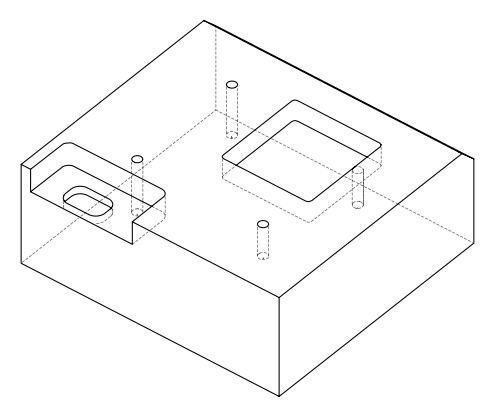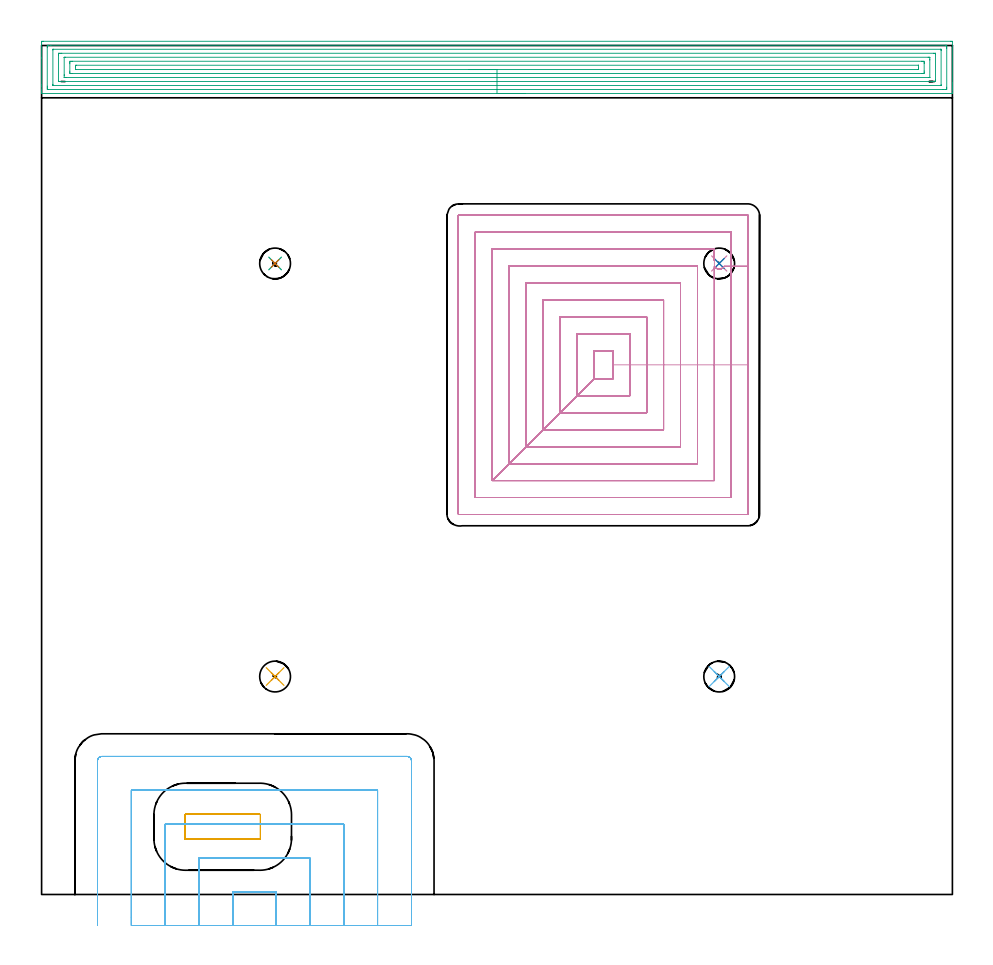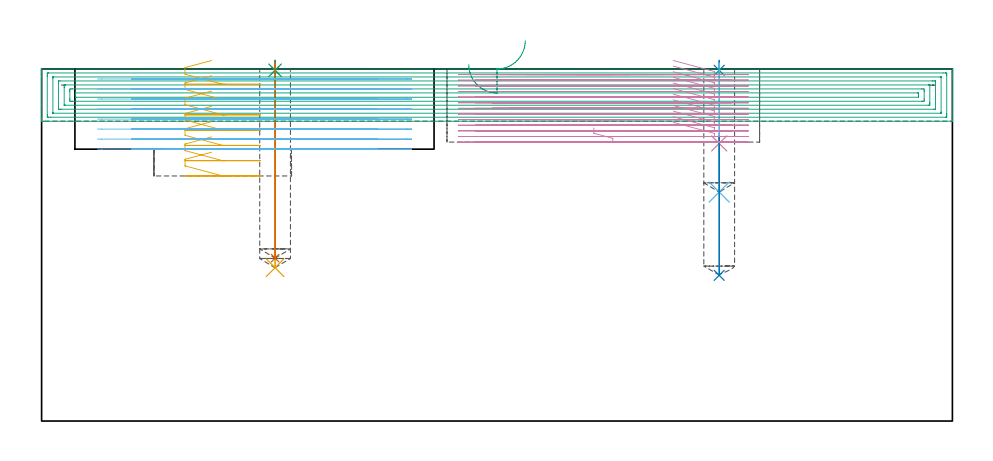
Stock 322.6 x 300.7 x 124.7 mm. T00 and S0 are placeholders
(PLAN: 12 operations, 5 tool changes, 97.5 min)
(1 SPOT_DRILL | STEP1POCKET | NXT0321_9005460120000 | 0.03 min | 2 mm3)
(2 SPOT_DRILL_1 | STEP1POCKET_1 | NXT0321_9005460120000 | 0.03 min | 1 mm3)
(3 SPOT_DRILL_2 | STEP1POCKET_2 | NXT0321_9005460120000 | 0.03 min | 1 mm3)
(4 SPOT_DRILL_3 | STEP1POCKET_3 | NXT0321_9005460120000 | 0.03 min | 2820 mm3)
(5 DRILL_BLIND_HOLE_INTO_CENTER | STEP1POCKET | UGT0301_221 | 0.29 min | 6348 mm3)
(6 DRILL_BLIND_HOLE_INTO_CENTER_1 | STEP1POCKET_1 | UGT0301_221 | 0.18 min | 3853 mm3)
(7 DRILL_BLIND_HOLE_INTO_CENTER_2 | STEP1POCKET_2 | UGT0301_221 | 0.28 min | 6031 mm3)
(8 DRILL_BLIND_HOLE_INTO_CENTER_3 | STEP1POCKET_3 | UGT0301_221 | 0.2 min | 4262 mm3)
(9 AREA_MILL | FG_CHAMFER_SURFACE | UGT0205_001 | 18.36 min | 55206 mm3)
(10 MILL_RECTANGULAR_POCKET | POCKET_RECTANGULAR_STRAIGHT | NXT0201_009 | Follow Part, ap 2, ae 75% | 56.6 min | 323596 mm3)
(11 MILL_RECTANGULAR_POCKET_1 | POCKET_RECTANGULAR_STRAIGHT_1 | UGT0201_105 | Follow Part, ap 5.5, ae 75% | 1.93 min | 52805 mm3)
(12 MILL_SLOT | SLOT_PARTIAL_RECTANGULAR | UGT0201_008 | Follow Part, ap 4, ae 75% | 19.49 min | 164901 mm3)
(TOOL NXT0321_9005460120000 | NC Spot Drill, 142deg, 12mm, Carbide, Uncoated | D12 PA142 FL30 Z2)
(TOOL UGT0301_221 | Twist Drill 10.9 mm | D10.9 PA118 FL92 Z2)
(TOOL UGT0205_001 | Chamfer Mill 20 x 3 x 45 deg. | D20 FL50 Z2)
(TOOL NXT0201_009 | ENDMILL 8mm [2P460-0800-NA 1630] | D8 FL26 Z6)
(TOOL UGT0201_105 | End Mill 22 mm | D22 FL25 Z2)
(TOOL UGT0201_008 | End Mill 16 mm | D16 FL32 Z4)
(OP 1 SPOT_DRILL)
G17 G21 G94 G90
T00 M6
G54
G17 G0 G90 X82.7 Y77.2 S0 M3
G43 Z134.7 H0
G94 G81 G98 Z124.231 F250. R127.7
G80
M5
M2
(OP 2 SPOT_DRILL_1)
G17 G21 G94 G90
T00 M6
G54
G17 G0 G90 X240. Y77.2 S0 M3
G43 Z134.7 H0
G94 G81 G98 Z124.231 F250. R127.7
G80
M5
M2
(OP 3 SPOT_DRILL_2)
G17 G21 G94 G90
T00 M6
G54
G17 G0 G90 X82.7 Y223.5 S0 M3
G43 Z134.7 H0
G94 G81 G98 Z124.231 F250. R127.7
G80
M5
M2
(OP 4 SPOT_DRILL_3)
G17 G21 G94 G90
T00 M6
G54
G17 G0 G90 X240. Y223.5 S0 M3
G43 Z134.7 H0
G94 G81 G98 Z98.331 F250. R101.8
G80
M5
M2
(OP 5 DRILL_BLIND_HOLE_INTO_CENTER)
G17 G21 G94 G90
T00 M6
G54
G17 G0 G90 X82.7 Y77.2 S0 M3
G43 Z134.7 H0
G94 G81 G98 Z54.3 F250. R126.7
G80
M5
M2
(OP 6 DRILL_BLIND_HOLE_INTO_CENTER_1)
G17 G21 G94 G90
T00 M6
G54
G17 G0 G90 X240. Y77.2 S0 M3
G43 Z134.7 H0
G94 G81 G98 Z81.1 F250. R126.7
G80
M5
M2
(OP 7 DRILL_BLIND_HOLE_INTO_CENTER_2)
G17 G21 G94 G90
T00 M6
G54
G17 G0 G90 X82.7 Y223.5 S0 M3
G43 Z134.7 H0
G94 G81 G98 Z57.7 F250. R126.7
G80
M5
M2
(OP 8 DRILL_BLIND_HOLE_INTO_CENTER_3)
G17 G21 G94 G90
T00 M6
G54
G17 G0 G90 X240. Y223.5 S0 M3
G43 Z134.7 H0
G94 G81 G98 Z51.6 F250. R100.8
G80
M5
M2
(OP 9 AREA_MILL)
G17 G21 G94 G90
T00 M6
G54
G17 G0 G90 X171.3 Y283.7 S1061 M3
G43 Z134.7 H0
G94 G1 X171.262 Z133.828 F250.
X171.148 Z132.963
X170.959 Z132.112
X170.697 Z131.28
X170.363 Z130.474
X169.96 Z129.7
X169.492 Z128.964
X168.96 Z128.272
X168.371 Z127.629
X167.728 Z127.039
X167.036 Z126.508
X166.3 Z126.04
X165.526 Z125.637
X164.72 Z125.303
X163.888 Z125.041
X163.036 Z124.852
X162.172 Z124.738
X161.3 Z124.7
X0.163
X0.01 Y283.706 Z124.693
X0. Y284.023 Z124.376
Y284.38 Z124.019
Y285.023 Z123.372
Y286.225 Z122.172
Y286.784 Z121.61
Y296.333 Z112.064
Y301.157 Z107.24
X0.004 Y301.758 Z106.639
X0.01 Y302.192 Z106.206
X0.165 Y302.196 Z106.202
X0.609 Y302.2 Z106.2
X321.991
X322.439 Y302.196 Z106.202
X322.59 Y302.192 Z106.206
X322.6 Y302.037 Z106.36
Y287.386 Z121.009
Y286.784 Z121.61
Y286.225 Z122.172
Y285.904 Z122.492
Y285.344 Z123.052
Y285.023 Z123.372
Y284.022 Z124.377
X322.59 Y283.706 Z124.693
X322.437 Y283.7 Z124.7
X161.3
Y285.114 Z123.286
X2.395 Y285.115 Z123.285
X2.301 Y285.116 Z123.284
X2.034 Y285.121 Z123.279
X2.01 Y285.208 Z123.192
X2.003 Y285.409 Z122.991
X2.001 Y285.904 Z122.496
X2. Y286.293 Z122.107
X2.001 Y299.996 Z108.404
X2.002 Y300.383 Z108.017
X2.01 Y300.768 Z107.632
X2.395 Y300.782 Z107.618
X2.489 Y300.784 Z107.616
X3.287 Y300.786 Z107.614
X320.205 Y300.785 Z107.615
X320.299 Y300.784 Z107.616
X320.566 Y300.779 Z107.621
X320.59 Y300.692 Z107.708
X320.597 Y300.49 Z107.91
X320.599 Y299.996 Z108.404
X320.6 Y299.607 Z108.793
X320.599 Y285.904 Z122.496
X320.598 Y285.517 Z122.883
X320.59 Y285.132 Z123.268
X320.205 Y285.118 Z123.282
X320.111 Y285.116 Z123.284
X319.313 Y285.114 Z123.286
X161.3
Y286.528 Z121.872
X4.18 Y286.529 Z121.871
X4.094 Y286.53 Z121.87
X4.026 Y286.533 Z121.867
X4.012 Y286.535 Z121.865
X4.008 Y286.557 Z121.843
X4.004 Y286.607 Z121.793
X4.001 Y286.784 Z121.616
X4. Y286.962 Z121.438
X4.001 Y299.115 Z109.285
X4.002 Y299.292 Z109.108
X4.008 Y299.352 Z109.048
X4.011 Y299.366 Z109.034
X4.02 Y299.367 Z109.033
X4.051 Y299.37 Z109.03
X4.18 Y299.371 Z109.029
X318.42
X318.506 Y299.37 Z109.03
X318.574 Y299.367 Z109.033
X318.588 Y299.365 Z109.035
X318.592 Y299.343 Z109.057
X318.596 Y299.293 Z109.107
X318.599 Y299.115 Z109.285
X318.6 Y298.938 Z109.462
X318.599 Y286.784 Z121.616
X318.598 Y286.608 Z121.792
X318.592 Y286.548 Z121.852
X318.589 Y286.534 Z121.866
X318.58 Y286.533 Z121.867
X318.549 Y286.53 Z121.87
X318.42 Y286.529 Z121.871
X161.3 Y286.528 Z121.872
Y287.943 Z120.457
X6.577
X6.125 Y287.947 Z120.453
X6.022 Y287.95 Z120.45
X6.01 Y287.952 Z120.448
X6.007 Y287.972 Z120.428
X6.003 Y288.02 Z120.38
X6.001 Y288.119 Z120.281
X6. Y297.354 Z111.046
X6.002 Y297.777 Z110.623
X6.006 Y297.883 Z110.517
X6.01 Y297.935 Z110.465
X6.015 Y297.951 Z110.449
X6.044 Y297.952 Z110.448
X6.249 Y297.955 Z110.445
X6.858 Y297.957 Z110.443
X7.14
X316.023
X316.475 Y297.953 Z110.447
X316.578 Y297.95 Z110.45
X316.59 Y297.948 Z110.452
X316.593 Y297.928 Z110.472
X316.597 Y297.88 Z110.52
X316.599 Y297.781 Z110.619
X316.6 Y288.546 Z119.854
X316.598 Y288.123 Z120.277
X316.594 Y288.017 Z120.383
X316.59 Y287.965 Z120.435
X316.585 Y287.949 Z120.451
X316.556 Y287.948 Z120.452
X316.351 Y287.945 Z120.455
X315.742 Y287.943 Z120.457
X315.46
X161.3
Y289.357 Z119.043
X8.573
X8.431 Y289.358 Z119.042
X8.148 Y289.364 Z119.036
X8.009 Y289.368 Z119.032
X8.006 Y289.385 Z119.015
X8.003 Y289.427 Z118.973
X8. Y290.062 Z118.338
Y290.308 Z118.092
Y296.473 Z111.927
X8.002 Y296.513 Z111.887
X8.005 Y296.531 Z111.869
X8.007 Y296.536 Z111.864
X8.076 Y296.538 Z111.862
X8.36 Y296.542 Z111.858
X8.502 Y296.543 Z111.857
X314.027
X314.169 Y296.542 Z111.858
X314.452 Y296.536 Z111.864
X314.591 Y296.532 Z111.868
X314.594 Y296.515 Z111.885
X314.597 Y296.473 Z111.927
X314.6 Y295.838 Z112.562
Y295.592 Z112.808
Y289.427 Z118.973
X314.598 Y289.387 Z119.013
X314.595 Y289.369 Z119.031
X314.593 Y289.364 Z119.036
X314.523 Y289.362 Z119.038
X314.24 Y289.358 Z119.042
X314.098 Y289.357 Z119.043
X161.3
Y290.771 Z117.629
X10.852 Y290.772 Z117.628
X10.429 Y290.774 Z117.626
X10.016 Y290.778 Z117.622
X10.007 Y291.188 Z117.212
X10.001 Y291.611 Z116.789
Y294.254 Z114.146
X10.006 Y294.712 Z113.688
X10.013 Y295.122 Z113.278
X10.429 Y295.126 Z113.274
X10.899 Y295.128 Z113.272
X311.748
X312.171 Y295.126 Z113.274
X312.584 Y295.122 Z113.278
X312.593 Y294.712 Z113.688
X312.599 Y294.289 Z114.111
Y291.646 Z116.754
X312.594 Y291.188 Z117.212
X312.587 Y290.778 Z117.622
X312.171 Y290.774 Z117.626
X311.701 Y290.771 Z117.629
X161.3
Y292.185 Z116.215
X12.096 Y292.186 Z116.214
X12.033 Y292.189 Z116.211
X12.009 Y292.193 Z116.207
X12.004 Y292.205 Z116.195
X12.001 Y292.222 Z116.178
Y293.161 Z115.239
X12.01 Y293.373 Z115.027
X12.031 Y293.708 Z114.692
X12.215 Y293.713 Z114.687
X12.333 Y293.714 Z114.686
X310.504
X310.567 Y293.711 Z114.689
X310.591 Y293.707 Z114.693
X310.596 Y293.695 Z114.705
X310.599 Y293.678 Z114.722
Y292.739 Z115.661
X310.59 Y292.527 Z115.873
X310.569 Y292.192 Z116.208
X310.385 Y292.187 Z116.213
X310.267 Y292.186 Z116.214
X161.3 Y292.185 Z116.215
X160.428 Z116.253
X159.564 Z116.367
X158.712 Z116.555
X157.88 Z116.818
X157.074 Z117.152
X156.3 Z117.554
X155.564 Z118.023
X154.872 Z118.554
X154.229 Z119.144
X153.64 Z119.787
X153.108 Z120.479
X152.64 Z121.215
X152.237 Z121.989
X151.903 Z122.794
X151.641 Z123.627
X151.452 Z124.478
X151.338 Z125.343
X151.3 Z126.215
G0 Z134.7
M5
M2
(OP 10 MILL_RECTANGULAR_POCKET)
G17 G21 G94 G90
T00 M6
G54
G17 G0 G90 X223.735 Y228.6 S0 M3
G43 Z134.7 H1
Z127.7
G94 G1 X238.3 Z123.797 F250.
Y224.533 Z122.708
Y228.6 F500.
X159.6
Y146.6
X195.6 Y182.6
X202.3
Y192.6
X195.6
Y182.6
X189.6 Y176.6
X208.3
Y198.6
X189.6
Y176.6
X183.6 Y170.6
X214.3
Y204.6
X183.6
Y170.6
X177.6 Y164.6
X220.3
Y210.6
X177.6
Y164.6
X171.6 Y158.6
X226.3
Y216.6
X171.6
Y158.6
X165.6 Y152.6
X232.3
Y222.6
X165.6
Y152.6
X159.6 Y146.6
X238.3
Y222.465
G3 X238.967 Y221.793 R2.002
G1 X239.114 Y221.71
X239.309 Y221.633
X239.38 Y221.605
G3 X239.636 Y221.54 R1.996
X241.703 Y222.465 R1.996
G1 X244.3
Y234.6
X153.6
Y140.6
X244.3
Y222.465
X250.3
Y240.4
G3 X250.1 Y240.6 R0.2
G1 X147.8
G3 X147.6 Y240.4 R0.2
G1 Y134.8
G3 X147.8 Y134.6 R0.2
G1 X250.1
G3 X250.3 Y134.8 R0.2
G1 Y222.465
Y223.465
G0 X223.735 Y228.6 Z125.708
G1 X238.3 Z121.805 F250.
Y224.533 Z120.715
Y228.6 F500.
X159.6
Y146.6
X195.6 Y182.6
X202.3
Y192.6
X195.6
Y182.6
X189.6 Y176.6
X208.3
Y198.6
X189.6
Y176.6
X183.6 Y170.6
X214.3
Y204.6
X183.6
Y170.6
X177.6 Y164.6
X220.3
Y210.6
X177.6
Y164.6
X171.6 Y158.6
X226.3
Y216.6
X171.6
Y158.6
X165.6 Y152.6
X232.3
Y222.6
X165.6
Y152.6
X159.6 Y146.6
X238.3
Y222.465
G3 X238.967 Y221.793 R2.002
G1 X239.114 Y221.71
X239.38 Y221.605
G3 X241.703 Y222.465 R1.996
G1 X244.3
Y234.6
X153.6
Y140.6
X244.3
Y222.465
X250.3
Y240.4
G3 X250.1 Y240.6 R0.2
G1 X147.8
G3 X147.6 Y240.4 R0.2
G1 Y134.8
G3 X147.8 Y134.6 R0.2
G1 X250.1
G3 X250.3 Y134.8 R0.2
G1 Y222.465
Y223.465
G0 X223.735 Y228.6 Z123.715
G1 X238.3 Z119.813 F250.
Y224.533 Z118.723
Y228.6 F500.
X159.6
Y146.6
X195.6 Y182.6
X202.3
Y192.6
X195.6
Y182.6
X189.6 Y176.6
X208.3
Y198.6
X189.6
Y176.6
X183.6 Y170.6
X214.3
Y204.6
X183.6
Y170.6
X177.6 Y164.6
X220.3
Y210.6
X177.6
Y164.6
X171.6 Y158.6
X226.3
Y216.6
X171.6
Y158.6
X165.6 Y152.6
X232.3
Y222.6
X165.6
Y152.6
X159.6 Y146.6
X238.3
Y222.465
G3 X238.967 Y221.793 R2.002
G1 X239.114 Y221.71
X239.38 Y221.605
G3 X241.703 Y222.465 R1.996
G1 X244.3
Y234.6
X153.6
Y140.6
X244.3
Y222.465
X250.3
Y240.4
G3 X250.1 Y240.6 R0.2
G1 X147.8
G3 X147.6 Y240.4 R0.2
G1 Y134.8
G3 X147.8 Y134.6 R0.2
G1 X250.1
G3 X250.3 Y134.8 R0.2
G1 Y222.465
Y223.465
G0 X223.735 Y228.6 Z121.723
G1 X238.3 Z117.82 F250.
Y224.533 Z116.731
Y228.6 F500.
X159.6
Y146.6
X195.6 Y182.6
X202.3
Y192.6
X195.6
Y182.6
X189.6 Y176.6
X208.3
Y198.6
X189.6
Y176.6
X183.6 Y170.6
X214.3
Y204.6
X183.6
Y170.6
X177.6 Y164.6
X220.3
Y210.6
X177.6
Y164.6
X171.6 Y158.6
X226.3
Y216.6
X171.6
Y158.6
X165.6 Y152.6
X232.3
Y222.6
X165.6
Y152.6
X159.6 Y146.6
X238.3
Y222.465
G3 X238.967 Y221.793 R2.002
G1 X239.114 Y221.71
X239.38 Y221.605
G3 X241.703 Y222.465 R1.996
G1 X244.3
Y234.6
X153.6
Y140.6
X244.3
Y222.465
X250.3
Y240.4
G3 X250.1 Y240.6 R0.2
G1 X147.8
G3 X147.6 Y240.4 R0.2
G1 Y134.8
G3 X147.8 Y134.6 R0.2
G1 X250.1
G3 X250.3 Y134.8 R0.2
G1 Y222.465
Y223.465
G0 X223.735 Y228.6 Z119.731
G1 X238.3 Z115.828 F250.
Y224.533 Z114.738
Y228.6 F500.
X159.6
Y146.6
X195.6 Y182.6
X202.3
Y192.6
X195.6
Y182.6
X189.6 Y176.6
X208.3
Y198.6
X189.6
Y176.6
X183.6 Y170.6
X214.3
Y204.6
X183.6
Y170.6
X177.6 Y164.6
X220.3
Y210.6
X177.6
Y164.6
X171.6 Y158.6
X226.3
Y216.6
X171.6
Y158.6
X165.6 Y152.6
X232.3
Y222.6
X165.6
Y152.6
X159.6 Y146.6
X238.3
Y222.466
G3 X238.969 Y221.792 R2.009
G1 X239.061 Y221.74
X239.147 Y221.698
X239.38 Y221.605
G3 X239.924 Y221.508 R2.013
X240.594 Y221.598 R1.996
X241.698 Y222.466 R2.015
G1 X244.3
Y234.6
X153.6
Y140.6
X244.3
Y222.466
X250.3
Y240.4
G3 X250.1 Y240.6 R0.2
G1 X147.8
G3 X147.6 Y240.4 R0.2
G1 Y134.8
G3 X147.8 Y134.6 R0.2
G1 X250.1
G3 X250.3 Y134.8 R0.2
G1 Y222.466
Y223.466
G0 X223.735 Y228.6 Z117.738
G1 X238.3 Z113.836 F250.
Y224.533 Z112.746
Y228.6 F500.
X159.6
Y146.6
X195.6 Y182.6
X202.3
Y192.6
X195.6
Y182.6
X189.6 Y176.6
X208.3
Y198.6
X189.6
Y176.6
X183.6 Y170.6
X214.3
Y204.6
X183.6
Y170.6
X177.6 Y164.6
X220.3
Y210.6
X177.6
Y164.6
X171.6 Y158.6
X226.3
Y216.6
X171.6
Y158.6
X165.6 Y152.6
X232.3
Y222.6
X165.6
Y152.6
X159.6 Y146.6
X238.3
Y222.466
G3 X238.969 Y221.792 R2.009
G1 X239.061 Y221.74
X239.147 Y221.698
X239.38 Y221.605
G3 X239.924 Y221.508 R2.013
X240.594 Y221.598 R1.996
X241.698 Y222.466 R2.015
G1 X244.3
Y234.6
X153.6
Y140.6
X244.3
Y222.466
X250.3
Y240.4
G3 X250.1 Y240.6 R0.2
G1 X147.8
G3 X147.6 Y240.4 R0.2
G1 Y134.8
G3 X147.8 Y134.6 R0.2
G1 X250.1
G3 X250.3 Y134.8 R0.2
G1 Y222.466
Y223.466
G0 X223.735 Y228.6 Z115.746
G1 X238.3 Z111.843 F250.
Y224.533 Z110.754
Y228.6 F500.
X159.6
Y146.6
X195.6 Y182.6
X202.3
Y192.6
X195.6
Y182.6
X189.6 Y176.6
X208.3
Y198.6
X189.6
Y176.6
X183.6 Y170.6
X214.3
Y204.6
X183.6
Y170.6
X177.6 Y164.6
X220.3
Y210.6
X177.6
Y164.6
X171.6 Y158.6
X226.3
Y216.6
X171.6
Y158.6
X165.6 Y152.6
X232.3
Y222.6
X165.6
Y152.6
X159.6 Y146.6
X238.3
Y222.465
G3 X238.967 Y221.793 R2.002
G1 X239.114 Y221.71
X239.38 Y221.605
G3 X241.703 Y222.465 R1.996
G1 X244.3
Y234.6
X153.6
Y140.6
X244.3
Y222.465
X250.3
Y240.4
G3 X250.1 Y240.6 R0.2
G1 X147.8
G3 X147.6 Y240.4 R0.2
G1 Y134.8
G3 X147.8 Y134.6 R0.2
G1 X250.1
G3 X250.3 Y134.8 R0.2
G1 Y222.465
Y223.465
G0 X223.735 Y228.6 Z113.754
G1 X238.3 Z109.851 F250.
Y224.533 Z108.762
Y228.6 F500.
X159.6
Y146.6
X195.6 Y182.6
X202.3
Y192.6
X195.6
Y182.6
X189.6 Y176.6
X208.3
Y198.6
X189.6
Y176.6
X183.6 Y170.6
X214.3
Y204.6
X183.6
Y170.6
X177.6 Y164.6
X220.3
Y210.6
X177.6
Y164.6
X171.6 Y158.6
X226.3
Y216.6
X171.6
Y158.6
X165.6 Y152.6
X232.3
Y222.6
X165.6
Y152.6
X159.6 Y146.6
X238.3
Y222.465
G3 X238.967 Y221.793 R2.002
G1 X239.114 Y221.71
X239.38 Y221.605
G3 X241.703 Y222.465 R1.996
G1 X244.3
Y234.6
X153.6
Y140.6
X244.3
Y222.465
X250.3
Y240.4
G3 X250.1 Y240.6 R0.2
G1 X147.8
G3 X147.6 Y240.4 R0.2
G1 Y134.8
G3 X147.8 Y134.6 R0.2
G1 X250.1
G3 X250.3 Y134.8 R0.2
G1 Y222.465
Y223.465
G0 X223.735 Y228.6 Z111.762
G1 X238.3 Z107.859 F250.
Y224.533 Z106.769
Y228.6 F500.
X159.6
Y146.6
X195.6 Y182.6
X202.3
Y192.6
X195.6
Y182.6
X189.6 Y176.6
X208.3
Y198.6
X189.6
Y176.6
X183.6 Y170.6
X214.3
Y204.6
X183.6
Y170.6
X177.6 Y164.6
X220.3
Y210.6
X177.6
Y164.6
X171.6 Y158.6
X226.3
Y216.6
X171.6
Y158.6
X165.6 Y152.6
X232.3
Y222.6
X165.6
Y152.6
X159.6 Y146.6
X238.3
Y222.465
G3 X238.967 Y221.793 R2.002
G1 X239.114 Y221.71
X239.38 Y221.605
G3 X241.703 Y222.465 R1.996
G1 X244.3
Y234.6
X153.6
Y140.6
X244.3
Y222.465
X250.3
Y240.4
G3 X250.1 Y240.6 R0.2
G1 X147.8
G3 X147.6 Y240.4 R0.2
G1 Y134.8
G3 X147.8 Y134.6 R0.2
G1 X250.1
G3 X250.3 Y134.8 R0.2
G1 Y222.465
Y223.465
G0 X223.735 Y228.6 Z109.769
G1 X238.3 Z105.867 F250.
Y224.533 Z104.777
Y228.6 F500.
X159.6
Y146.6
X195.6 Y182.6
X202.3
Y192.6
X195.6
Y182.6
X189.6 Y176.6
X208.3
Y198.6
X189.6
Y176.6
X183.6 Y170.6
X214.3
Y204.6
X183.6
Y170.6
X177.6 Y164.6
X220.3
Y210.6
X177.6
Y164.6
X171.6 Y158.6
X226.3
Y216.6
X171.6
Y158.6
X165.6 Y152.6
X232.3
Y222.6
X165.6
Y152.6
X159.6 Y146.6
X238.3
Y222.466
G3 X238.967 Y221.793 R2.005
G1 X239.114 Y221.71
X239.38 Y221.605
G3 X241.703 Y222.466 R1.996
G1 X244.3
Y234.6
X153.6
Y140.6
X244.3
Y222.466
X250.3
Y240.4
G3 X250.1 Y240.6 R0.2
G1 X147.8
G3 X147.6 Y240.4 R0.2
G1 Y134.8
G3 X147.8 Y134.6 R0.2
G1 X250.1
G3 X250.3 Y134.8 R0.2
G1 Y222.466
Y223.466
G0 X223.732 Y228.6 Z107.777
G1 X238.3 Z103.873 F250.
Y224.537 Z102.785
Y228.6 F500.
X159.6
Y146.6
X195.6 Y182.6
X202.3
Y192.6
X195.6
Y182.6
X189.6 Y176.6
X208.3
Y198.6
X189.6
Y176.6
X183.6 Y170.6
X214.3
Y204.6
X183.6
Y170.6
X177.6 Y164.6
X220.3
Y210.6
X177.6
Y164.6
X171.6 Y158.6
X226.3
Y216.6
X171.6
Y158.6
X165.6 Y152.6
X232.3
Y222.6
X165.6
Y152.6
X159.6 Y146.6
X238.3
Y222.468
G3 X238.967 Y221.793 R2.02
G1 X239.114 Y221.71
X239.38 Y221.605
G3 X241.705 Y222.468 R1.996
G1 X244.3
Y234.6
X153.6
Y140.6
X244.3
Y222.468
X250.3
Y240.4
G3 X250.1 Y240.6 R0.2
G1 X147.8
G3 X147.6 Y240.4 R0.2
G1 Y134.8
G3 X147.8 Y134.6 R0.2
G1 X250.1
G3 X250.3 Y134.8 R0.2
G1 Y222.468
Y223.468
G0 X223.735 Y228.6 Z105.785
G1 X238.3 Z101.882 F250.
Y224.534 Z100.792
Y228.6 F500.
X159.6
Y146.6
X195.6 Y182.6
X202.3
Y192.6
X195.6
Y182.6
X189.6 Y176.6
X208.3
Y198.6
X189.6
Y176.6
X183.6 Y170.6
X214.3
Y204.6
X183.6
Y170.6
X177.6 Y164.6
X220.3
Y210.6
X177.6
Y164.6
X171.6 Y158.6
X226.3
Y216.6
X171.6
Y158.6
X165.6 Y152.6
X232.3
Y222.6
X165.6
Y152.6
X159.6 Y146.6
X238.3
Y222.468
G3 X238.967 Y221.793 R2.02
G1 X239.114 Y221.71
X239.361 Y221.613
X239.618 Y221.574
X240.058 Y221.55
X240.107 Y221.547
G2 X240.422 Y221.582 R4.
G1 X240.647 Y221.621
X240.676 Y221.626
X240.808 Y221.678
G3 X241.705 Y222.468 R1.993
G1 X244.3
Y234.6
X153.6
Y140.6
X244.3
Y222.468
X250.3
Y240.4
G3 X250.1 Y240.6 R0.2
G1 X147.8
G3 X147.6 Y240.4 R0.2
G1 Y134.8
G3 X147.8 Y134.6 R0.2
G1 X250.1
G3 X250.3 Y134.8 R0.2
G1 Y222.468
Y223.468
G0 X195.6 Y189.532 Z103.792
G1 Y182.6 Z101.935 F250.
X202.3 Z100.14
Y187.6 Z98.8
Y192.6 F500.
X195.6
Y182.6
X202.3
Y187.6
X208.3
Y198.6
X189.6
Y176.6
X208.3
Y187.6
X214.3
Y204.6
X183.6
Y170.6
X214.3
Y187.6
X220.3
Y210.6
X177.6
Y164.6
X220.3
Y187.6
X226.3
Y216.6
X171.6
Y158.6
X226.3
Y187.6
X232.3
Y222.6
X165.6
Y152.6
X232.3
Y187.6
X238.3
Y228.6
X159.6
Y146.6
X238.3
Y187.6
X244.3
Y234.6
X153.6
Y140.6
X244.3
Y187.6
X250.3
Y240.4
G3 X250.1 Y240.6 R0.2
G1 X147.8
G3 X147.6 Y240.4 R0.2
G1 Y134.8
G3 X147.8 Y134.6 R0.2
G1 X250.1
G3 X250.3 Y134.8 R0.2
G1 Y187.6
Y188.6
G0 Z134.7
M5
M2
(OP 11 MILL_RECTANGULAR_POCKET_1)
G17 G21 G94 G90
T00 M6
G54
G17 G0 G90 X60.213 Y28.4 S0 M3
G43 Z134.7 H0
Z127.7
G94 G1 X51. Z125.231 F250.
X50.955 Z125.219
X50.867 Y28.356 Z125.193
X50.8 Y28.245 Z125.158
Y19.755 Z122.883
X50.867 Y19.644 Z122.848
X50.955 Y19.6 Z122.821
X51. Z122.809
X64.15 Z119.286
X77.3 F500.
G3 X77.5 Y19.8 R0.2
G1 Y28.2
G3 X77.3 Y28.4 R0.2
G1 X51.
G3 X50.8 Y28.2 R0.2
G1 Y19.8
G3 X51. Y19.6 R0.2
G1 X64.15
X65.15
G0 X60.216 Y28.4 Z122.286
G1 X51. Z119.816 F250.
X50.955 Z119.804
X50.855 Y28.345 Z119.774
X50.8 Y28.245 Z119.743
Y19.755 Z117.468
X50.855 Y19.655 Z117.438
X50.955 Y19.6 Z117.407
X51. Z117.395
X64.15 Z113.871
X77.3 F500.
G3 X77.5 Y19.8 R0.2
G1 Y28.2
G3 X77.3 Y28.4 R0.2
G1 X51.
G3 X50.8 Y28.2 R0.2
G1 Y19.8
G3 X51. Y19.6 R0.2
G1 X64.15
X65.15
G0 X60.216 Y28.4 Z116.871
G1 X51. Z114.402 F250.
X50.955 Z114.39
X50.855 Y28.345 Z114.359
X50.8 Y28.245 Z114.329
Y19.755 Z112.054
X50.855 Y19.655 Z112.023
X50.955 Y19.6 Z111.993
X51. Z111.981
X64.15 Z108.457
X77.3 F500.
G3 X77.5 Y19.8 R0.2
G1 Y28.2
G3 X77.3 Y28.4 R0.2
G1 X51.
G3 X50.8 Y28.2 R0.2
G1 Y19.8
G3 X51. Y19.6 R0.2
G1 X64.15
X65.15
G0 X60.216 Y28.4 Z111.457
G1 X51. Z108.988 F250.
X50.955 Z108.976
X50.855 Y28.345 Z108.945
X50.8 Y28.245 Z108.914
Y19.755 Z106.64
X50.855 Y19.655 Z106.609
X50.955 Y19.6 Z106.578
X51. Z106.566
X64.15 Z103.043
X77.3 F500.
G3 X77.5 Y19.8 R0.2
G1 Y28.2
G3 X77.3 Y28.4 R0.2
G1 X51.
G3 X50.8 Y28.2 R0.2
G1 Y19.8
G3 X51. Y19.6 R0.2
G1 X64.15
X65.15
G0 X60.216 Y28.4 Z106.043
G1 X51. Z103.573 F250.
X50.955 Z103.561
X50.855 Y28.345 Z103.531
X50.8 Y28.245 Z103.5
Y19.755 Z101.225
X50.855 Y19.655 Z101.195
X50.955 Y19.6 Z101.164
X51. Z101.152
X64.15 Z97.629
X77.3 F500.
G3 X77.5 Y19.8 R0.2
G1 Y28.2
G3 X77.3 Y28.4 R0.2
G1 X51.
G3 X50.8 Y28.2 R0.2
G1 Y19.8
G3 X51. Y19.6 R0.2
G1 X64.15
X65.15
G0 X60.216 Y28.4 Z100.629
G1 X51. Z98.159 F250.
X50.955 Z98.147
X50.855 Y28.345 Z98.116
X50.8 Y28.245 Z98.086
Y19.755 Z95.811
X50.855 Y19.655 Z95.78
X50.955 Y19.6 Z95.75
X51. Z95.738
X64.15 Z92.214
X77.3 F500.
G3 X77.5 Y19.8 R0.2
G1 Y28.2
G3 X77.3 Y28.4 R0.2
G1 X51.
G3 X50.8 Y28.2 R0.2
G1 Y19.8
G3 X51. Y19.6 R0.2
G1 X64.15
X65.15
G0 X60.216 Y28.4 Z95.214
G1 X51. Z92.745 F250.
X50.955 Z92.733
X50.855 Y28.345 Z92.702
X50.8 Y28.245 Z92.672
Y19.755 Z90.397
X50.855 Y19.655 Z90.366
X50.955 Y19.6 Z90.336
X51. Z90.324
X64.15 Z86.8
X77.3 F500.
G3 X77.5 Y19.8 R0.2
G1 Y28.2
G3 X77.3 Y28.4 R0.2
G1 X51.
G3 X50.8 Y28.2 R0.2
G1 Y19.8
G3 X51. Y19.6 R0.2
G1 X64.15
X65.15
G0 Z134.7
M5
M2
(OP 12 MILL_SLOT)
G17 G21 G94 G90
T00 M6
G54
G17 G0 G90 X83. Y-11. S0 M3
G43 Z134.7 H0
Z121.15
G94 G1 Y-8. F250.
Y0.9 F500.
X67.8
Y-8.
Y-11. F250.
X95.
Y-8.
Y12.9 F500.
X55.8
Y-8.
Y-11. F250.
X107.
Y-8.
Y24.9 F500.
X80.5
X77.5 F250.
X50.8 F500.
X47.8 F250.
X43.8 F500.
Y-8.
Y-11. F250.
X119.
Y-8.
Y36.9 F500.
X31.8
Y-8.
Y-11. F250.
X131.
Y-8.
Y47.4 F500.
G3 X129.5 Y48.9 R1.5
G1 X21.3
G3 X19.8 Y47.4 R1.5
G1 Y-8.
Y-11. F250.
G0 X83. Z117.6
G1 Y-8.
Y0.9 F500.
X67.8
Y-8.
Y-11. F250.
X95.
Y-8.
Y12.9 F500.
X55.8
Y-8.
Y-11. F250.
X107.
Y-8.
Y24.9 F500.
X80.5
X77.5 F250.
X50.8 F500.
X47.8 F250.
X43.8 F500.
Y-8.
Y-11. F250.
X119.
Y-8.
Y36.9 F500.
X31.8
Y-8.
Y-11. F250.
X131.
Y-8.
Y47.4 F500.
G3 X129.5 Y48.9 R1.5
G1 X21.3
G3 X19.8 Y47.4 R1.5
G1 Y-8.
Y-11. F250.
G0 X83. Z114.05
G1 Y-8.
Y0.9 F500.
X67.8
Y-8.
Y-11. F250.
X95.
Y-8.
Y12.9 F500.
X55.8
Y-8.
Y-11. F250.
X107.
Y-8.
Y24.9 F500.
X80.5
X77.5 F250.
X50.8 F500.
X47.8 F250.
X43.8 F500.
Y-8.
Y-11. F250.
X119.
Y-8.
Y36.9 F500.
X31.8
Y-8.
Y-11. F250.
X131.
Y-8.
Y47.4 F500.
G3 X129.5 Y48.9 R1.5
G1 X21.3
G3 X19.8 Y47.4 R1.5
G1 Y-8.
Y-11. F250.
G0 X83. Z110.5
G1 Y-8.
Y0.9 F500.
X67.8
Y-8.
Y-11. F250.
X95.
Y-8.
Y12.9 F500.
X55.8
Y-8.
Y-11. F250.
X107.
Y-8.
Y24.9 F500.
X80.5
X77.5 F250.
X50.8 F500.
X47.8 F250.
X43.8 F500.
Y-8.
Y-11. F250.
X119.
Y-8.
Y36.9 F500.
X31.8
Y-8.
Y-11. F250.
X131.
Y-8.
Y47.4 F500.
G3 X129.5 Y48.9 R1.5
G1 X21.3
G3 X19.8 Y47.4 R1.5
G1 Y-8.
Y-11. F250.
G0 X83. Z106.95
G1 Y-8.
Y0.9 F500.
X67.8
Y-8.
Y-11. F250.
X95.
Y-8.
Y12.9 F500.
X55.8
Y-8.
Y-11. F250.
X107.
Y-8.
Y24.9 F500.
X80.5
X77.5 F250.
X50.8 F500.
X47.8 F250.
X43.8 F500.
Y-8.
Y-11. F250.
X119.
Y-8.
Y36.9 F500.
X31.8
Y-8.
Y-11. F250.
X131.
Y-8.
Y47.4 F500.
G3 X129.5 Y48.9 R1.5
G1 X21.3
G3 X19.8 Y47.4 R1.5
G1 Y-8.
Y-11. F250.
G0 X83. Z103.4
G1 Y-8.
Y0.9 F500.
X67.8
Y-8.
Y-11. F250.
X95.
Y-8.
Y12.9 F500.
X55.8
Y-8.
Y-11. F250.
X107.
Y-8.
Y24.9 F500.
X80.5
X77.5 F250.
X50.8 F500.
X47.8 F250.
X43.8 F500.
Y-8.
Y-11. F250.
X119.
Y-8.
Y36.9 F500.
X31.8
Y-8.
Y-11. F250.
X131.
Y-8.
Y47.4 F500.
G3 X129.5 Y48.9 R1.5
G1 X21.3
G3 X19.8 Y47.4 R1.5
G1 Y-8.
Y-11. F250.
G0 X83. Z99.85
G1 Y-8.
Y0.9 F500.
X67.8
Y-8.
Y-11. F250.
X95.
Y-8.
Y12.9 F500.
X55.8
Y-8.
Y-11. F250.
X107.
Y-8.
Y24.9 F500.
X80.5
X77.5 F250.
X50.8 F500.
X47.8 F250.
X43.8 F500.
Y-8.
Y-11. F250.
X119.
Y-8.
Y36.9 F500.
X31.8
Y-8.
Y-11. F250.
X131.
Y-8.
Y47.4 F500.
G3 X129.5 Y48.9 R1.5
G1 X21.3
G3 X19.8 Y47.4 R1.5
G1 Y-8.
Y-11. F250.
G0 X83. Z96.3
G1 Y-8.
Y0.9 F500.
X67.8
Y-8.
Y-11. F250.
X95.
Y-8.
Y12.9 F500.
X55.8
Y-8.
Y-11. F250.
X107.
Y-8.
Y24.9 F500.
X80.5
X77.5 F250.
X50.8 F500.
X47.8 F250.
X43.8 F500.
Y-8.
Y-11. F250.
X119.
Y-8.
Y36.9 F500.
X31.8
Y-8.
Y-11. F250.
X131.
Y-8.
Y47.4 F500.
G3 X129.5 Y48.9 R1.5
G1 X21.3
G3 X19.8 Y47.4 R1.5
G1 Y-8.
Y-11. F250.
G0 Z134.7
M5
M2
